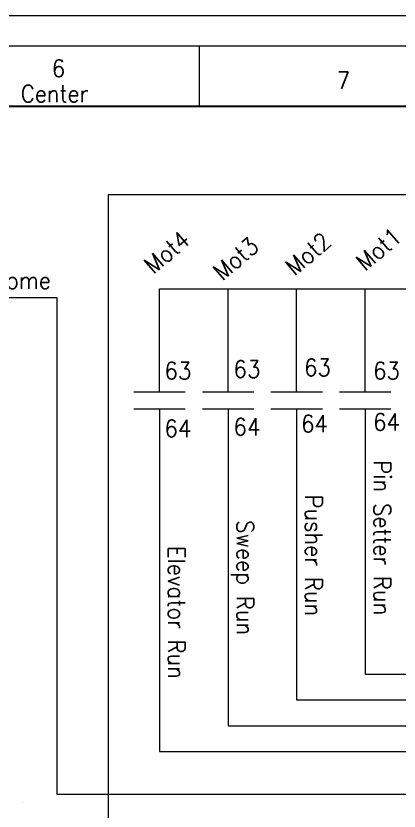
# Model space of a CAD drawing. Header units: inches. Extents: x 0 to 9.7, y 0 to 7.5.
# Drawn here: x 4.756 to 5.874, y 5.176 to 7.497 of the extents above; entities that cross this region are included whole.
import ezdxf

# ---------------------------------------------------------------- set-up
doc = ezdxf.new("R2010")
doc.units = ezdxf.units.IN
doc.layers.get('0').update_dxf_attribs({"lineweight": 0})
doc.styles.get("Standard").update_dxf_attribs({"font": 'STANDARD'})

msp = doc.modelspace()

# ---------------------------------------------------------------- linework, layer by layer
msp.add_line((9.702, 7.497), (0, 7.497))
at = {"lineweight": 15}
for p, q in [((9.6138, 7.4088), (0.0882, 7.4088)), ((5.292, 7.2324), (5.292, 7.4088))]:
    msp.add_line(p, q, dxfattribs=at)
at = {"color": 7, "lineweight": 30}
msp.add_line((9.4374, 7.2324), (0.2646, 7.2324), dxfattribs=at)
at = {"lineweight": 18}
for p, q in [((6.05, 6.975), (5.025, 6.975)), ((5.025, 6.975), (5.025, 3.1)), ((5.175, 6.7), (6.05, 6.7)), ((5.175, 6.4), (5.175, 6.7)), ((5.375, 6.4), (5.375, 6.7)), ((5.575, 6.4), (5.575, 6.7)), ((5.775, 6.4), (5.775, 6.7)), ((4, 6.675), (4.875, 6.675)), ((4.875, 6.675), (4.875, 6.275)), ((5.1, 6.4), (5.25, 6.4)), ((5.3, 6.4), (5.45, 6.4)), ((5.5, 6.4), (5.65, 6.4)), ((5.7, 6.4), (5.85, 6.4)), ((5.1, 6.35), (5.25, 6.35)), ((5.175, 6.35), (5.175, 5.35)), ((5.3, 6.35), (5.45, 6.35)), ((5.375, 6.35), (5.375, 5.425)), ((5.5, 6.35), (5.65, 6.35)), ((5.575, 6.35), (5.575, 5.5)), ((5.7, 6.35), (5.85, 6.35)), ((5.775, 6.35), (5.775, 5.575)), ((4.875, 6.275), (4.875, 6.15)), ((4.875, 6.15), (4.875, 5.975)), ((4.875, 5.975), (4.875, 5.225)), ((5.775, 5.575), (6.05, 5.575)), ((5.575, 5.5), (6.05, 5.5)), ((5.375, 5.425), (6.05, 5.425)), ((5.175, 5.35), (6.05, 5.35)), ((4.875, 5.225), (6.025, 5.225)), ((4.775, 5.2), (4.775, 5.2))]:
    msp.add_line(p, q, dxfattribs=at)

# ---------------------------------------------------------------- texts
for s, p in [('6', (4.8606, 7.3188)), ('7', (5.6919, 7.2837)), ('Center', (4.77, 7.2449)), ('sweep home', (4.475, 6.7)), ('63', (5.1897, 6.4362)), ('63', (5.3911, 6.4409)), ('63', (5.5971, 6.4456)), ('63', (5.7985, 6.4362)), ('64', (5.1897, 6.2676)), ('64', (5.3911, 6.2723)), ('64', (5.5878, 6.2816)), ('64', (5.7985, 6.2863))]:
    msp.add_text(s, height=0.05, dxfattribs=at).set_placement(p)
for s, rotation, p in [('Mot1', 40.6013, (5.775, 6.75)), ('Mot4', 40.6013, (5.1569, 6.7406)), ('Mot3', 40.6013, (5.3583, 6.7219)), ('Mot2', 40.6013, (5.569, 6.736)), ('Pin Setter Run', 270, (5.8, 6.2)), ('Pusher Run', 270, (5.6, 6.1)), ('Sweep Run', 270, (5.4, 6.025)), ('Elevator Run', 270, (5.2, 5.95))]:
    msp.add_text(s, height=0.05, rotation=rotation, dxfattribs=at).set_placement(p)

doc.saveas('drawing.dxf')
